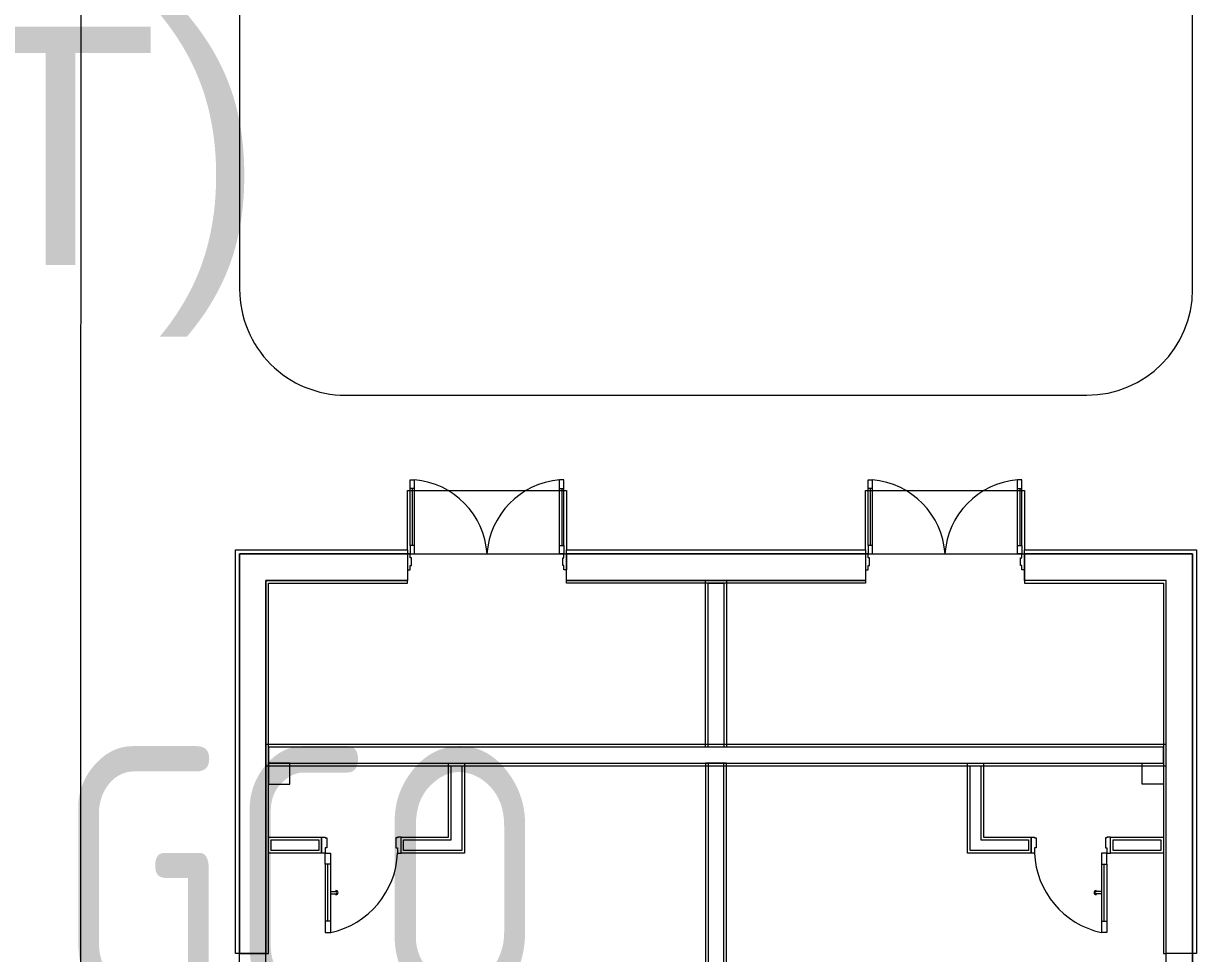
# Model space of a CAD drawing. Header units: metres. Extents: x 6917732 to 8046551, y 3602874 to 4094271.
# Drawn here: x 7249124 to 7260203, y 3890551 to 3899338 of the extents above; entities that cross this region are included whole.
import ezdxf

# ---------------------------------------------------------------- set-up
doc = ezdxf.new("R2010")
doc.units = ezdxf.units.M
doc.header["$LTSCALE"] = 0.5
doc.header["$MEASUREMENT"] = 0
for name, pattern in [('03000 - Plant Layout 1$0$CENTER2', [1.125, 0.75, -0.125, 0.125, -0.125]), ('GRF$0$DASHED2', [0.375, 0.25, -0.125]), ('HIDDEN2', [4.7625, 3.175, -1.5875])]:
    doc.linetypes.add(name, pattern=pattern)
for name, color, linetype, lineweight in [('AN-leg', 50, 'CONTINUOUS', 20), ('CI-PED-FOOTPATH', 44, 'CONTINUOUS', 0), ('GRF$0$AR-FLR (0.2)-Flooring Line', 86, 'CONTINUOUS', 5), ('GRF$0$AR-G-FURN (0.18)-Loose furniture', 40, 'CONTINUOUS', 9), ('GRF$0$AR-P-WLI (0.25)-Internal Lining', 7, 'CONTINUOUS', 35), ('GRF$0$AR-P-WLX (0.25)-External wall', 3, 'CONTINUOUS', 35)]:
    doc.layers.add(name, color=color, linetype=linetype, lineweight=lineweight)
for name, color, linetype in [('CI-CEN', 1, '03000 - Plant Layout 1$0$CENTER2'), ('GRF$0$AR-P-FRM (0.2)-Door', 20, 'CONTINUOUS'), ('GRF$0$AR-P-FRM (0.2)-window', 20, 'CONTINUOUS'), ('P-Detl-Note', 2, 'CONTINUOUS'), ('RD-TXT', 7, 'CONTINUOUS')]:
    doc.layers.add(name, color=color, linetype=linetype)
doc.layers.get('CI-CEN').off()
doc.styles.add('3.5mm', font='ISO3098B.shx', dxfattribs={"height": 3.5})
doc.styles.add('BASE PLAN SEWER$0$Style-font061', font='font061.shx')

# ---------------------------------------------------------------- blocks, each defined once
blk = doc.blocks.new('fghg')
at = {"layer": 'GRF$0$AR-FLR (0.2)-Flooring Line', "color": 15, "lineweight": 0, "ltscale": 0.25, "elevation": 0}
for points in [[(34938, 2738), (35500, 2738), (35500, 1238), (34938, 1238)], [(34938, -1588), (35500, -1588), (35500, -3088), (34938, -3088)]]:
    blk.add_lwpolyline(points, dxfattribs=at)
at = {"layer": 'GRF$0$AR-G-FURN (0.18)-Loose furniture', "color": 15, "linetype": 'GRF$0$DASHED2', "lineweight": 0, "ltscale": 50, "elevation": 0}
for points in [[(32725, 3850), (32925, 3850), (32925, 4050), (32725, 4050)], [(32725, -4200), (32925, -4200), (32925, -4400), (32725, -4400)]]:
    blk.add_lwpolyline(points, close=True, dxfattribs=at)
at = {"layer": 'GRF$0$AR-P-FRM (0.2)-Door', "color": 15, "lineweight": 0}
for p, q in [((32075, 3550, 0), (32225, 3550, 0)), ((32075, 3516, 0), (32075, 3550, 0)), ((32225, 3550, 0), (32225, 3516, 0)), ((31431, 3516, 0), (31325, 3516, 0)), ((31325, 3516, 0), (31325, 3465, 0)), ((31431, 3465, 0), (31325, 3465, 0)), ((31969, 3516, 0), (31431, 3516, 0)), ((31431, 3465, 0), (31431, 3516, 0)), ((31431, 3491, 0), (31969, 3491, 0)), ((31969, 3465, 0), (31431, 3465, 0)), ((31969, 3465, 0), (31969, 3516, 0)), ((31969, 3516, 0), (32075, 3516, 0)), ((32075, 3465, 0), (31969, 3465, 0)), ((32123, 3516, 0), (32075, 3516, 0)), ((32075, 3516, 0), (32075, 3465, 0)), ((32123, 3502, 0), (32123, 3516, 0)), ((32219, 3502, 0), (32123, 3502, 0)), ((32225, 3516, 0), (32219, 3516, 0)), ((32219, 3516, 0), (32219, 3502, 0)), ((34900, 2738, 0), (34751, 2738, 0)), ((34751, 2738, 0), (34751, 2712, 0)), ((34751, 2712, 0), (34792, 2712, 0)), ((34792, 2712, 0), (34792, 2702, 0)), ((34792, 2702, 0), (34864, 2702, 0)), ((34864, 2702, 0), (34864, 2712, 0)), ((34864, 2712, 0), (34900, 2712, 0)), ((34900, 2712, 0), (34900, 2738, 0)), ((34900, 2712, 0), (34900, 2673, 0)), ((34979, 2712, 0), (34900, 2712, 0)), ((34900, 2673, 0), (34979, 2673, 0)), ((34979, 2712, 0), (35520, 2712, 0)), ((34979, 2673, 0), (34979, 2712, 0)), ((35520, 2693, 0), (34979, 2693, 0)), ((34979, 2673, 0), (35520, 2673, 0)), ((35520, 2712, 0), (35600, 2712, 0)), ((35520, 2673, 0), (35520, 2712, 0)), ((35520, 2673, 0), (35600, 2673, 0)), ((35600, 2712, 0), (35600, 2673, 0)), ((34751, 1238, 0), (34751, 1263, 0)), ((34751, 1263, 0), (34792, 1263, 0)), ((34900, 1238, 0), (34751, 1238, 0)), ((34792, 1263, 0), (34792, 1273, 0)), ((34792, 1273, 0), (34864, 1273, 0)), ((34864, 1273, 0), (34864, 1263, 0)), ((34864, 1263, 0), (34900, 1263, 0)), ((34900, 1302, 0), (34979, 1302, 0)), ((34900, 1263, 0), (34900, 1302, 0)), ((34900, 1263, 0), (34900, 1238, 0)), ((34979, 1263, 0), (34900, 1263, 0)), ((34979, 1302, 0), (35520, 1302, 0)), ((34979, 1302, 0), (34979, 1263, 0)), ((35520, 1282, 0), (34979, 1282, 0)), ((34979, 1263, 0), (35520, 1263, 0)), ((35520, 1302, 0), (35600, 1302, 0)), ((35520, 1302, 0), (35520, 1263, 0)), ((35520, 1263, 0), (35600, 1263, 0)), ((35600, 1263, 0), (35600, 1302, 0)), ((34900, -1588, 0), (34751, -1588, 0)), ((34751, -1588, 0), (34751, -1613, 0)), ((34751, -1613, 0), (34792, -1613, 0)), ((34792, -1613, 0), (34792, -1624, 0)), ((34792, -1624, 0), (34864, -1624, 0)), ((34864, -1624, 0), (34864, -1613, 0)), ((34864, -1613, 0), (34900, -1613, 0)), ((34900, -1613, 0), (34900, -1588, 0)), ((34900, -1613, 0), (34900, -1652, 0)), ((34979, -1613, 0), (34900, -1613, 0)), ((34900, -1652, 0), (34979, -1652, 0)), ((34979, -1613, 0), (35520, -1613, 0)), ((34979, -1652, 0), (34979, -1613, 0)), ((35520, -1632, 0), (34979, -1632, 0)), ((34979, -1652, 0), (35520, -1652, 0)), ((35520, -1613, 0), (35600, -1613, 0)), ((35520, -1652, 0), (35520, -1613, 0)), ((35520, -1652, 0), (35600, -1652, 0)), ((35600, -1613, 0), (35600, -1652, 0)), ((34751, -3088, 0), (34751, -3062, 0)), ((34751, -3062, 0), (34792, -3062, 0)), ((34900, -3088, 0), (34751, -3088, 0)), ((34792, -3062, 0), (34792, -3052, 0)), ((34792, -3052, 0), (34864, -3052, 0)), ((34864, -3052, 0), (34864, -3062, 0)), ((34864, -3062, 0), (34900, -3062, 0)), ((34900, -3023, 0), (34979, -3023, 0)), ((34900, -3062, 0), (34900, -3023, 0)), ((34900, -3062, 0), (34900, -3088, 0)), ((34979, -3062, 0), (34900, -3062, 0)), ((34979, -3023, 0), (35520, -3023, 0)), ((34979, -3023, 0), (34979, -3062, 0)), ((35520, -3043, 0), (34979, -3043, 0)), ((34979, -3062, 0), (35520, -3062, 0)), ((35520, -3023, 0), (35600, -3023, 0)), ((35520, -3023, 0), (35520, -3062, 0)), ((35520, -3062, 0), (35600, -3062, 0)), ((35600, -3062, 0), (35600, -3023, 0)), ((31431, -3815, 0), (31325, -3815, 0)), ((31325, -3866, 0), (31325, -3815, 0)), ((31431, -3866, 0), (31325, -3866, 0)), ((31969, -3815, 0), (31431, -3815, 0)), ((31431, -3815, 0), (31431, -3866, 0)), ((31431, -3841, 0), (31969, -3841, 0)), ((31969, -3866, 0), (31431, -3866, 0)), ((31969, -3815, 0), (31969, -3866, 0)), ((32075, -3815, 0), (31969, -3815, 0)), ((31969, -3866, 0), (32075, -3866, 0)), ((32075, -3866, 0), (32075, -3815, 0)), ((32123, -3866, 0), (32075, -3866, 0)), ((32075, -3866, 0), (32075, -3900, 0)), ((32219, -3852, 0), (32123, -3852, 0)), ((32123, -3852, 0), (32123, -3866, 0)), ((32219, -3866, 0), (32219, -3852, 0)), ((32225, -3866, 0), (32219, -3866, 0)), ((32225, -3900, 0), (32225, -3866, 0)), ((32075, -3900, 0), (32225, -3900, 0))]:
    blk.add_line(p, q, dxfattribs=at)
at = {"layer": 'GRF$0$AR-P-FRM (0.2)-Door', "color": 15, "lineweight": 0, "elevation": 0}
for points in [[(31690, 3465), (31690, 3415)], [(31710, 3465), (31710, 3415)], [(31690, -3815), (31690, -3765)], [(31710, -3815), (31710, -3765)]]:
    blk.add_lwpolyline(points, dxfattribs=at)
for points in [[(32075, 2800), (32225, 2800), (32225, 2834), (32219, 2834), (32219, 2848), (32123, 2848), (32123, 2834), (32075, 2834)], [(32075, -3150), (32225, -3150), (32225, -3184), (32219, -3184), (32219, -3198), (32123, -3198), (32123, -3184), (32075, -3184)]]:
    blk.add_lwpolyline(points, close=True, dxfattribs=at)
at = {"layer": 'GRF$0$AR-P-FRM (0.2)-Door', "color": 15, "lineweight": 0}
for centre, radius, start, end in [((32108, 3634, 0), 802, 192.2351, 267.6169), ((31700, 3415, 0), 20, 180, 0), ((31700, 3415, 0), 10, 180, 0), ((34852, 2736, 0), 751, 273.6894, 355.1804), ((34852, 1239, 0), 751, 4.8196, 86.3106), ((34852, -1589, 0), 751, 273.6894, 355.1804), ((34852, -3086, 0), 751, 4.8196, 86.3106), ((32108, -3984, 0), 802, 92.3831, 167.7649), ((31700, -3765, 0), 20, 0, 180), ((31700, -3765, 0), 10, 0, 180)]:
    blk.add_arc(centre, radius, start, end, dxfattribs=at)
at = {"layer": 'GRF$0$AR-P-FRM (0.2)-window', "color": 15, "lineweight": 0}
for p, q in [((30325, 4325, 0), (31125, 4325, 0)), ((31125, 4325, 0), (31125, 4075, 0)), ((30325, 4075, 0), (31125, 4075, 0)), ((30325, -4425, 0), (31125, -4425, 0)), ((31125, -4675, 0), (31125, -4425, 0)), ((30325, -4675, 0), (31125, -4675, 0))]:
    blk.add_line(p, q, dxfattribs=at)
at = {"layer": 'GRF$0$AR-P-WLI (0.25)-Internal Lining', "color": 15, "lineweight": 0}
for p, q in [((32075, 3550, 0), (32075, 4050, 0)), ((32075, 4050, 0), (32225, 4050, 0)), ((32100, 3575, 0), (32100, 4025, 0)), ((32100, 4025, 0), (32200, 4025, 0)), ((32200, 4025, 0), (32200, 3575, 0)), ((32225, 4050, 0), (32225, 3550, 0)), ((32900, 4075, 0), (32900, -4425, 0)), ((33100, 4075, 0), (32900, 4075, 0)), ((32925, 4050, 0), (32925, -4400, 0)), ((33075, 4050, 0), (32925, 4050, 0)), ((33075, -4400, 0), (33075, 4050, 0)), ((33100, -4425, 0), (33100, 4075, 0)), ((32225, 3550, 0), (32075, 3550, 0)), ((32200, 3575, 0), (32100, 3575, 0)), ((32075, 2800, 0), (32225, 2800, 0)), ((32075, 2200, 0), (32075, 2800, 0)), ((32100, 2775, 0), (32200, 2775, 0)), ((32100, 2225, 0), (32100, 2775, 0)), ((32200, 2775, 0), (32200, 2325, 0)), ((32225, 2800, 0), (32225, 2350, 0)), ((32225, 2350, 0), (32925, 2350, 0)), ((32925, 2350, 0), (32925, 2200, 0)), ((32900, 2225, 0), (32100, 2225, 0)), ((32200, 2325, 0), (32900, 2325, 0)), ((32900, 2325, 0), (32900, 2225, 0)), ((32925, 2200, 0), (32075, 2200, 0)), ((32925, -75, 0), (29250, -75, 0)), ((32925, -100, 0), (29250, -100, 0)), ((32925, -275, 0), (32925, -75, 0)), ((32925, -250, 0), (32925, -100, 0)), ((33075, -75, 0), (34650, -75, 0)), ((33075, -275, 0), (33075, -75, 0)), ((33075, -100, 0), (34625, -100, 0)), ((33075, -250, 0), (33075, -100, 0)), ((34625, -100, 0), (34625, -250, 0)), ((34650, -75, 0), (34650, -275, 0)), ((29250, -250, 0), (32925, -250, 0)), ((29250, -275, 0), (32925, -275, 0)), ((34625, -250, 0), (33075, -250, 0)), ((34650, -275, 0), (33075, -275, 0)), ((32075, -3150, 0), (32075, -2550, 0)), ((32075, -2550, 0), (32925, -2550, 0)), ((32100, -3125, 0), (32100, -2575, 0)), ((32100, -2575, 0), (32900, -2575, 0)), ((32900, -2575, 0), (32900, -2675, 0)), ((32925, -2550, 0), (32925, -2700, 0)), ((32200, -2675, 0), (32200, -3125, 0)), ((32900, -2675, 0), (32200, -2675, 0)), ((32225, -2700, 0), (32225, -3150, 0)), ((32925, -2700, 0), (32225, -2700, 0)), ((32225, -3150, 0), (32075, -3150, 0)), ((32200, -3125, 0), (32100, -3125, 0)), ((32075, -4400, 0), (32075, -3900, 0)), ((32075, -3900, 0), (32225, -3900, 0)), ((32100, -4375, 0), (32100, -3925, 0)), ((32100, -3925, 0), (32200, -3925, 0)), ((32200, -3925, 0), (32200, -4375, 0)), ((32225, -3900, 0), (32225, -4400, 0)), ((32225, -4400, 0), (32075, -4400, 0)), ((32200, -4375, 0), (32100, -4375, 0)), ((32900, -4425, 0), (33100, -4425, 0)), ((32925, -4400, 0), (33075, -4400, 0))]:
    blk.add_line(p, q, dxfattribs=at)
at = {"layer": 'GRF$0$AR-P-WLX (0.25)-External wall', "color": 15, "lineweight": 0}
for p, q in [((34900, -1588, 0), (34650, -1588, 0)), ((34900, -3088, 0), (34650, -3088, 0))]:
    blk.add_line(p, q, dxfattribs=at)
at = {"layer": 'GRF$0$AR-P-WLX (0.25)-External wall', "color": 15, "lineweight": 0, "elevation": 0}
for points in [[(34938, 2738), (34900, 2738), (34900, 4325), (31125, 4325), (31125, 4363), (34938, 4363)], [(34650, 4075), (31125, 4075), (31125, 4325), (34900, 4325), (34900, 2738), (34650, 2738)], [(31125, 4050), (34625, 4050), (34625, 2738), (34650, 2738), (34650, 4075), (31125, 4075)], [(34625, 1238), (34650, 1238), (34650, -1588), (34625, -1588)], [(34650, -1588), (34650, 1238), (34900, 1238), (34900, -1588)], [(34938, -1588), (34900, -1588), (34900, 1238), (34938, 1238)], [(34900, -4675), (31125, -4675), (31125, -4425), (34650, -4425), (34650, -3088), (34900, -3088)], [(34938, -3088), (34938, -4713), (31125, -4713), (31125, -4675), (34900, -4675), (34900, -3088)], [(34625, -3088), (34625, -4400), (31125, -4400), (31125, -4425), (34650, -4425), (34650, -3088)]]:
    blk.add_lwpolyline(points, close=True, dxfattribs=at)
for points in [[(31125, 4075), (34650, 4075), (34650, 2738)], [(34650, 1238), (34650, -1588)]]:
    blk.add_lwpolyline(points, dxfattribs=at)
blk = doc.blocks.new('sdsxdc')
at = {"layer": 'CI-PED-FOOTPATH', "color": 15, "lineweight": 0, "elevation": 33, "flags": 128}
for points in [[(7235864, 3924861, 0.414224), (7234864, 3923861), (7234858, 3887377, 0.414249), (7235858, 3886377), (7248665, 3886377, 0.414178), (7249665, 3887376), (7249671, 3923858, 0.414204), (7248671, 3924859), (7235864, 3924861)], [(7259166, 3895826, 0.414178), (7260166, 3896826), (7260169, 3914933, 0.414213), (7259169, 3915933), (7252169, 3915934, 0.414214), (7251169, 3914934), (7251166, 3896827, 0.414249), (7252166, 3895826), (7259166, 3895826)]]:
    blk.add_lwpolyline(points, format="xyb", dxfattribs=at)
at = {"layer": 'CI-PED-FOOTPATH', "color": 15, "lineweight": 0, "elevation": 33}
blk.add_lwpolyline([(7251165, 3894326), (7260164, 3894326), (7260164, 3859301), (7251165, 3859301)], close=True, dxfattribs=at)
blk = doc.blocks.new('A$C65520D9C')
at = {"layer": 'AN-leg', "rotation": 90}
blk.add_blockref('fghg', (-239166, -208140, 0), dxfattribs=at)
at = {"layer": 'CI-CEN', "color": 8, "linetype": 'HIDDEN2', "lineweight": 0, "ltscale": 2000}
blk.add_blockref('sdsxdc', (-7494656, -4067566, -33), dxfattribs=at)
blk = doc.blocks.new('A$C021B369C')
at = {"layer": 'RD-TXT', "color": 2}
blk.add_blockref('A$C65520D9C', (0, 0), dxfattribs=at)

msp = doc.modelspace()

# ---------------------------------------------------------------- block references
at = {"layer": 'RD-TXT', "color": 2, "lineweight": -3}
msp.add_blockref('A$C021B369C', (7494655.6, 4067566.2, 32.9), dxfattribs=at)

# ---------------------------------------------------------------- texts
at = {"layer": 'P-Detl-Note', "ltscale": 10, "insert": (7227151.2, 3910559, -310.4), "char_height": 2250, "width": 29981.412, "attachment_point": 1, "style": 'BASE PLAN SEWER$0$Style-font061'}
msp.add_mtext('SMH-05\\PFGL:919.88M \\PIL:920.00M (IN)\\PIL:919.83M (OUT)', dxfattribs=at)
at = {"layer": 'RD-TXT', "color": 2, "style": '3.5mm', "width": 0.8}
msp.add_text('GCO', height=2500, dxfattribs=at).set_placement((7249436.2, 3890002.7, -38317.3))

doc.saveas('drawing.dxf')
